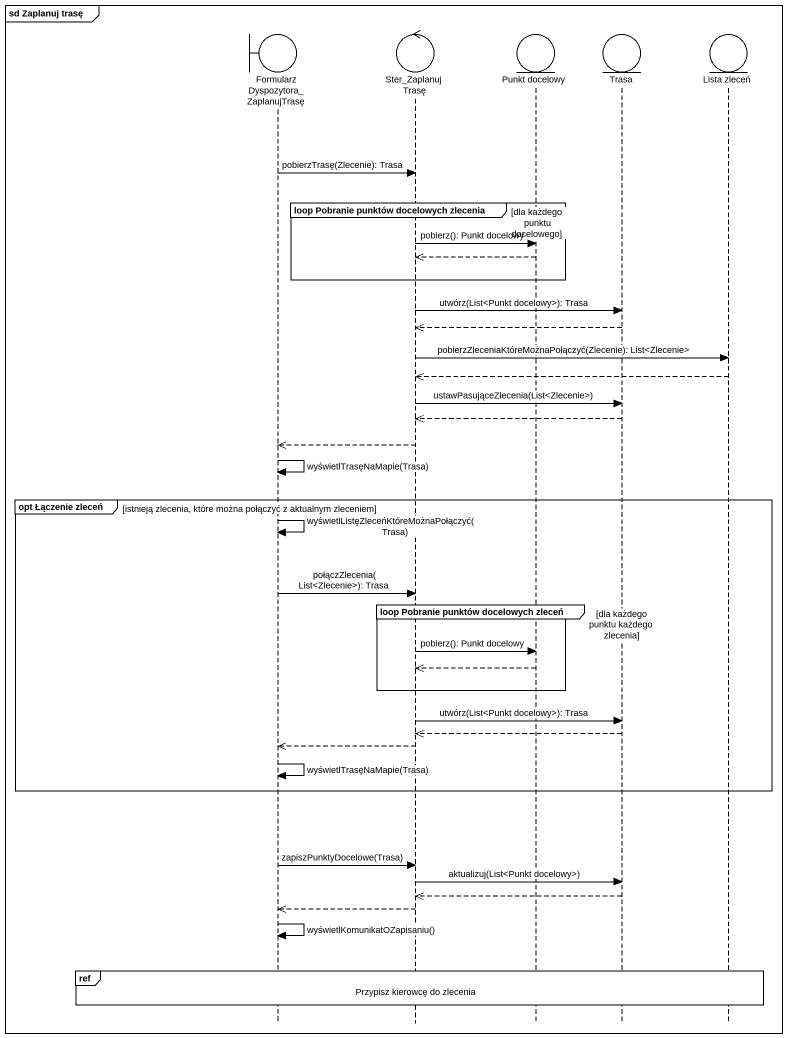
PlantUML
@startuml
mainframe sd Zaplanuj trasę
hide footbox
boundary "FormularzDyspozytora_ZaplanujTrasę" as FormularzDyspozytora
control Ster_ZaplanujTrasę
entity "Punkt docelowy" as Punkt_docelowy
entity Trasa
entity "Lista zleceń" as Lista_zleceń

FormularzDyspozytora -> Ster_ZaplanujTrasę : pobierzTrasę(Zlecenie): Trasa
group loop Pobranie punktów docelowych zlecenia [dla każdego punktu docelowego]
  Ster_ZaplanujTrasę -> Punkt_docelowy : pobierz(): Punkt docelowy
  Punkt_docelowy -->> Ster_ZaplanujTrasę
end
Ster_ZaplanujTrasę -> Trasa : utwórz(List<Punkt docelowy>): Trasa
Trasa -->> Ster_ZaplanujTrasę
Ster_ZaplanujTrasę -> Lista_zleceń : pobierzZleceniaKtóreMożnaPołączyć(Zlecenie): List<Zlecenie>
Lista_zleceń -->> Ster_ZaplanujTrasę
Ster_ZaplanujTrasę -> Trasa : ustawPasująceZlecenia(List<Zlecenie>)
Trasa -->> Ster_ZaplanujTrasę
Ster_ZaplanujTrasę -->> FormularzDyspozytora
FormularzDyspozytora -> FormularzDyspozytora : wyświetlTrasęNaMapie(Trasa)
group opt Łączenie zleceń [istnieją zlecenia, które można połączyć z aktualnym zleceniem]
  FormularzDyspozytora -> FormularzDyspozytora : wyświetlListęZleceńKtóreMożnaPołączyć(Trasa)
  FormularzDyspozytora -> Ster_ZaplanujTrasę : połączZlecenia(List<Zlecenie>): Trasa
  group loop Pobranie punktów docelowych zleceń [dla każdego punktu każdego zlecenia]
    Ster_ZaplanujTrasę -> Punkt_docelowy : pobierz(): Punkt docelowy
    Punkt_docelowy -->> Ster_ZaplanujTrasę
  end
  Ster_ZaplanujTrasę -> Trasa : utwórz(List<Punkt docelowy>): Trasa
  Trasa -->> Ster_ZaplanujTrasę
  Ster_ZaplanujTrasę -->> FormularzDyspozytora
  FormularzDyspozytora -> FormularzDyspozytora : wyświetlTrasęNaMapie(Trasa)
end
FormularzDyspozytora -> Ster_ZaplanujTrasę : zapiszPunktyDocelowe(Trasa)
Ster_ZaplanujTrasę -> Trasa : aktualizuj(List<Punkt docelowy>)
Trasa -->> Ster_ZaplanujTrasę
Ster_ZaplanujTrasę -->> FormularzDyspozytora
FormularzDyspozytora -> FormularzDyspozytora : wyświetlKomunikatOZapisaniu()
ref over FormularzDyspozytora, Ster_ZaplanujTrasę, Punkt_docelowy, Trasa, Lista_zleceń : Przypisz kierowcę do zlecenia
@enduml
